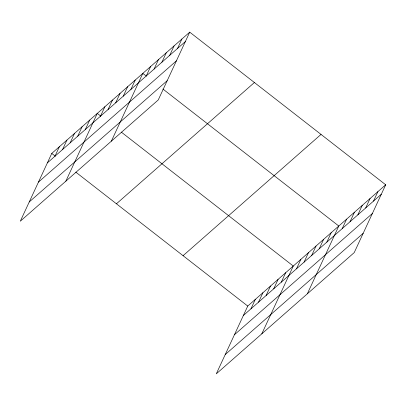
<?xml version="1.0" encoding="UTF-8"?>
<svg xmlns="http://www.w3.org/2000/svg" width="406" height="406" viewBox="0 0 406 406"><rect width="100%" height="100%" fill="white"/><g stroke="black" fill="none" stroke-linecap="round" stroke-linejoin="round"><path stroke-width="0.61" d="M189.724 32.15L51.765 153.422L20.3 221.214L158.259 99.942L189.724 32.15L385.7 184.786L354.235 252.578L216.276 373.85L247.741 306.058L385.7 184.786M54.967 156.198L59.357 146.754M62.56 149.53L66.944 140.085M70.147 142.861L74.531 133.412M77.734 136.188L82.119 126.743M85.321 129.519L89.706 120.074M65.828 181.193L97.293 113.401L100.724 116.075M100.495 116.182L104.88 106.732M108.082 109.508L112.467 100.064M115.669 102.84L120.054 93.395M123.257 96.171L127.641 86.722M130.844 89.503L135.234 80.053M111.351 141.171L142.821 73.384L146.246 76.054M146.251 75.958L150.636 66.513M154.067 69.086L158.452 59.641M161.887 62.214L166.272 52.77M169.703 55.343L174.088 45.893M177.523 48.471L181.908 39.022M250.944 308.834L255.328 299.389M258.531 302.165L262.921 292.721M266.123 295.497L270.508 286.047M273.71 288.823L278.095 279.379M281.297 282.155L285.682 272.71M261.804 333.828L293.269 266.037L121.298 132.102M296.471 268.818L300.856 259.368M304.058 262.144L308.443 252.699M311.646 255.475L316.03 246.031M319.233 248.807L323.618 239.357M326.82 242.138L331.205 232.689M307.327 293.812L338.797 226.02L162.907 89.031M342.228 228.593L346.612 219.149M350.043 221.722L354.428 212.277M357.864 214.85L362.248 205.406M365.679 207.979L370.064 198.529M373.5 201.107L377.885 191.657M47.38 162.872L185.339 41.6M38.443 182.121L176.402 60.849M29.237 201.96L167.196 80.687M116.441 203.792L254.395 82.519M183.07 255.689L321.029 134.416M243.356 315.508L381.315 194.235M234.419 334.757L372.378 213.49M225.213 354.595L363.172 233.323M51.765 153.422L55.196 156.092M75.775 172.119L247.741 306.058"/></g></svg>
